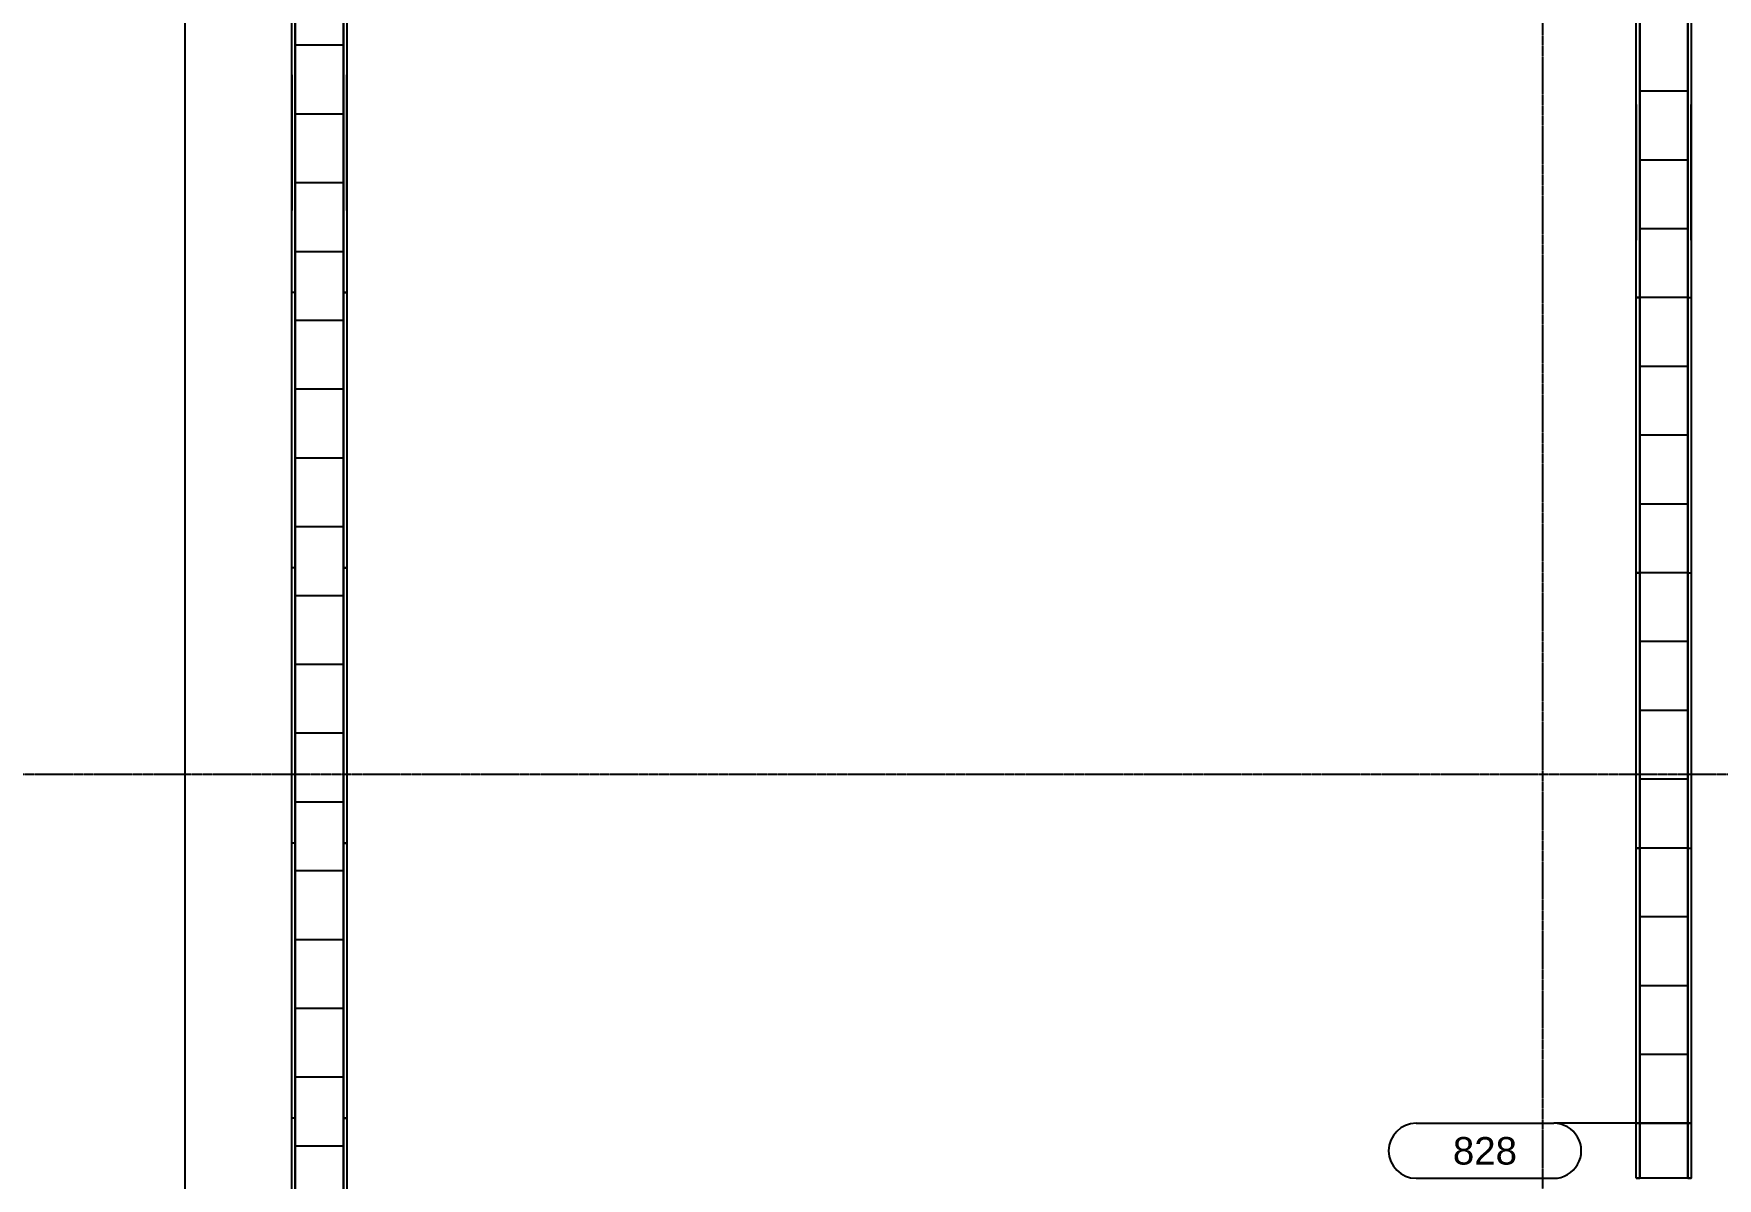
# Model space of a CAD drawing. Header units: inches. Extents: x -21257 to 11444, y 0 to 8704.
# Drawn here: x 870 to 1604, y 6243 to 6742 of the extents above; entities that cross this region are included whole.
import ezdxf
from ezdxf.enums import TextEntityAlignment as Align

# ---------------------------------------------------------------- set-up
doc = ezdxf.new("R2010")
doc.units = ezdxf.units.IN
doc.header["$MEASUREMENT"] = 0
doc.linetypes.add('CENTER2', pattern=[1.125, 0.75, -0.125, 0.125, -0.125])
for name, color, linetype in [('400-CONV-LAYOUT', 1, 'Continuous'), ('800-CONV-LAYOUT', 54, 'Continuous'), ('800-CONV-NUMBERS', 54, 'Continuous'), ('Bldg_Cline', 8, 'CENTER2'), ('Bldg_Colnum', 8, 'Continuous')]:
    doc.layers.add(name, color=color, linetype=linetype)
doc.styles.get("Standard").update_dxf_attribs({"font": 'helvl.shx'})

# ---------------------------------------------------------------- blocks, each defined once
blk = doc.blocks.new('DCBLOCK')
at = {"linetype": 'Continuous'}
for p, q in [((-0.625, 0), (0, 0)), ((-0.625, -0.25), (0, -0.25))]:
    blk.add_line(p, q, dxfattribs=at)
for centre, start, end in [((-0.625, -0.125), 89.99998, 269.99994), ((0, -0.125), 269.99994, 89.99998)]:
    blk.add_arc(centre, 0.125, start, end)
blk.add_attdef('FORTNAITEM', text='', height=0.125).set_placement((-0.3125, -0.125), align=Align.MIDDLE_CENTER)
at = {"flags": 1}
blk.add_attdef('SERIALNUM', (-0.625, -0.3437), '', height=0.125, dxfattribs=at)
blk = doc.blocks.new('Promise-US15-100330-00-10-003 Bldg Colums')
at = {"layer": 'Bldg_Cline'}
for p, q in [((600, 7193.33), (600, 9.33)), ((-389.27, 5904), (72, 5904)), ((72, 5904), (6000, 5904))]:
    blk.add_line(p, q, dxfattribs=at)
at = {"layer": 'Bldg_Colnum'}
blk.add_line((8, 7709.88), (8, 8), dxfattribs=at)

msp = doc.modelspace()

# ---------------------------------------------------------------- linework, layer by layer
at = {"layer": '400-CONV-LAYOUT', "linetype": 'Continuous'}
for p, q in [((984.22, 6737.42, 330), (1005.22, 6737.42, 330)), ((984.22, 6707.42, 330), (1005.22, 6707.42, 330)), ((984.22, 6677.42, 330), (1005.22, 6677.42, 330)), ((984.22, 6647.42, 330), (1005.22, 6647.42, 330)), ((984.22, 6629.42, 330), (982.72, 6629.42, 330)), ((984.22, 6629.42, 323.5), (982.72, 6629.42, 323.5)), ((984.22, 6629.42, 330), (984.22, 6629.42, 323.5)), ((1006.72, 6629.42, 330), (1005.22, 6629.42, 330)), ((1005.22, 6629.42, 330), (1005.22, 6629.42, 323.5)), ((1005.22, 6629.42, 323.5), (1006.72, 6629.42, 323.5)), ((984.22, 6617.42, 330), (1005.22, 6617.42, 330)), ((984.22, 6587.42, 330), (1005.22, 6587.42, 330)), ((984.22, 6557.42, 330), (1005.22, 6557.42, 330)), ((984.22, 6527.42, 330), (1005.22, 6527.42, 330)), ((984.22, 6509.42, 330), (982.72, 6509.42, 330)), ((984.22, 6509.42, 323.5), (982.72, 6509.42, 323.5)), ((984.22, 6509.42, 330), (984.22, 6509.42, 323.5)), ((1006.72, 6509.42, 330), (1005.22, 6509.42, 330)), ((1005.22, 6509.42, 330), (1005.22, 6509.42, 323.5)), ((1005.22, 6509.42, 323.5), (1006.72, 6509.42, 323.5)), ((984.22, 6497.42, 330), (1005.22, 6497.42, 330)), ((984.22, 6467.42, 330), (1005.22, 6467.42, 330)), ((984.22, 6437.42, 330), (1005.22, 6437.42, 330)), ((984.22, 6407.42, 330), (1005.22, 6407.42, 330)), ((984.22, 6389.42, 330), (982.72, 6389.42, 330)), ((984.22, 6389.42, 323.5), (982.72, 6389.42, 323.5)), ((984.22, 6389.42, 330), (984.22, 6389.42, 323.5)), ((1006.72, 6389.42, 330), (1005.22, 6389.42, 330)), ((1005.22, 6389.42, 330), (1005.22, 6389.42, 323.5)), ((1005.22, 6389.42, 323.5), (1006.72, 6389.42, 323.5)), ((984.22, 6377.42, 330), (1005.22, 6377.42, 330)), ((984.22, 6347.42, 330), (1005.22, 6347.42, 330)), ((984.22, 6317.42, 330), (1005.22, 6317.42, 330)), ((984.22, 6287.42, 330), (1005.22, 6287.42, 330)), ((984.22, 6269.42, 330), (982.72, 6269.42, 330)), ((984.22, 6269.42, 323.5), (982.72, 6269.42, 323.5)), ((984.22, 6269.42, 330), (984.22, 6269.42, 323.5)), ((1006.72, 6269.42, 330), (1005.22, 6269.42, 330)), ((1005.22, 6269.42, 330), (1005.22, 6269.42, 323.5)), ((1005.22, 6269.42, 323.5), (1006.72, 6269.42, 323.5)), ((984.22, 6257.42, 330), (1005.22, 6257.42, 330))]:
    msp.add_line(p, q, dxfattribs=at)
at = {"layer": '400-CONV-LAYOUT'}
for points in [[(984.22, 7229.42, 323.5), (984.22, 5957.42, 323.5), (982.72, 5957.42, 323.5), (982.72, 7229.42, 323.5)], [(984.22, 7229.42, 330), (984.22, 5957.42, 330), (982.72, 5957.42, 330), (982.72, 7229.42, 330)], [(1005.22, 7229.42, 330), (1005.22, 5957.42, 330), (984.22, 5957.42, 330), (984.22, 7229.42, 330)], [(984.22, 7229.42, 330), (984.22, 5957.42, 330), (984.22, 5957.42, 323.5), (984.22, 7229.42, 323.5)], [(1005.22, 7229.42, 330), (1005.22, 5957.42, 330), (1005.22, 5957.42, 323.5), (1005.22, 7229.42, 323.5)], [(1006.72, 7229.42, 323.5), (1006.72, 5957.42, 323.5), (1005.22, 5957.42, 323.5), (1005.22, 7229.42, 323.5)], [(1006.72, 7229.42, 330), (1006.72, 5957.42, 330), (1005.22, 5957.42, 330), (1005.22, 7229.42, 330)], [(982.72, 6703.42, 323.5), (982.72, 6703.42, 311.18), (982.72, 6724.42, 323.5), (982.72, 6703.42, 323.5)], [(1006.72, 6703.42, 323.5), (1006.72, 6703.42, 311.18), (1006.72, 6724.42, 323.5), (1006.72, 6703.42, 323.5)], [(982.72, 6665.17, 323.5), (982.72, 6665.17, 311.18), (982.72, 6703.42, 311.18), (982.72, 6703.42, 323.5)], [(1006.72, 6665.17, 323.5), (1006.72, 6665.17, 311.18), (1006.72, 6703.42, 311.18), (1006.72, 6703.42, 323.5)]]:
    msp.add_3dface(points, dxfattribs=at)
at = {"layer": '800-CONV-LAYOUT', "linetype": 'Continuous'}
for p, q in [((1591.5, 6717.23, 330), (1570.5, 6717.23, 330)), ((1591.5, 6687.23, 330), (1570.5, 6687.23, 330)), ((1591.5, 6657.23, 330), (1570.5, 6657.23, 330)), ((1569, 6627.23, 330), (1570.5, 6627.23, 330)), ((1570.5, 6627.23, 323.5), (1569, 6627.23, 323.5)), ((1570.5, 6627.23, 330), (1570.5, 6627.23, 323.5)), ((1591.5, 6627.23, 330), (1570.5, 6627.23, 330)), ((1591.5, 6627.23, 330), (1593, 6627.23, 330)), ((1591.5, 6627.23, 330), (1591.5, 6627.23, 323.5)), ((1591.5, 6627.23, 323.5), (1593, 6627.23, 323.5)), ((1591.5, 6597.23, 330), (1570.5, 6597.23, 330)), ((1591.5, 6567.23, 330), (1570.5, 6567.23, 330)), ((1591.5, 6537.23, 330), (1570.5, 6537.23, 330)), ((1569, 6507.23, 330), (1570.5, 6507.23, 330)), ((1570.5, 6507.23, 323.5), (1569, 6507.23, 323.5)), ((1570.5, 6507.23, 330), (1570.5, 6507.23, 323.5)), ((1591.5, 6507.23, 330), (1570.5, 6507.23, 330)), ((1591.5, 6507.23, 330), (1593, 6507.23, 330)), ((1591.5, 6507.23, 330), (1591.5, 6507.23, 323.5)), ((1591.5, 6507.23, 323.5), (1593, 6507.23, 323.5)), ((1591.5, 6477.23, 330), (1570.5, 6477.23, 330)), ((1591.5, 6447.23, 330), (1570.5, 6447.23, 330)), ((1591.5, 6417.23, 330), (1570.5, 6417.23, 330)), ((1570.5, 6387.23, 323.5), (1569, 6387.23, 323.5)), ((1569, 6387.23, 330), (1570.5, 6387.23, 330)), ((1591.5, 6387.23, 330), (1570.5, 6387.23, 330)), ((1570.5, 6387.23, 330), (1570.5, 6387.23, 323.5)), ((1591.5, 6387.23, 323.5), (1593, 6387.23, 323.5)), ((1591.5, 6387.23, 330), (1591.5, 6387.23, 323.5)), ((1591.5, 6387.23, 330), (1593, 6387.23, 330)), ((1591.5, 6357.23, 330), (1570.5, 6357.23, 330)), ((1591.5, 6327.23, 330), (1570.5, 6327.23, 330)), ((1591.5, 6297.23, 330), (1570.5, 6297.23, 330)), ((1570.5, 6267.23, 323.5), (1569, 6267.23, 323.5)), ((1569, 6267.23, 330), (1570.5, 6267.23, 330)), ((1569, 6267.23, 323.5), (1570.5, 6267.23, 323.5)), ((1569, 6267.23, 330), (1570.5, 6267.23, 330)), ((1570.5, 6267.23, 330), (1570.5, 6267.23, 323.5)), ((1570.5, 6267.23, 323.5), (1570.5, 6267.23, 330)), ((1591.5, 6267.23, 323.5), (1593, 6267.23, 323.5)), ((1591.5, 6267.23, 330), (1591.5, 6267.23, 323.5)), ((1591.5, 6267.23, 330), (1593, 6267.23, 330)), ((1591.5, 6267.23, 323.5), (1593, 6267.23, 323.5)), ((1591.5, 6267.23, 330), (1591.5, 6267.23, 323.5)), ((1593, 6267.23, 330), (1591.5, 6267.23, 330)), ((1570.5, 6243.23, 323.5), (1569, 6243.23, 323.5)), ((1569, 6243.23, 330), (1570.5, 6243.23, 330)), ((1570.5, 6243.23, 330), (1570.5, 6243.23, 323.5)), ((1591.5, 6243.23, 323.5), (1593, 6243.23, 323.5)), ((1591.5, 6243.23, 330), (1591.5, 6243.23, 323.5)), ((1591.5, 6243.23, 330), (1593, 6243.23, 330))]:
    msp.add_line(p, q, dxfattribs=at)
at = {"layer": '800-CONV-LAYOUT'}
for points in [[(1569, 6267.23, 323.5), (1569, 7287.23, 323.5), (1570.5, 7287.23, 323.5), (1570.5, 6267.23, 323.5)], [(1569, 6267.23, 330), (1569, 7287.23, 330), (1570.5, 7287.23, 330), (1570.5, 6267.23, 330)], [(1570.5, 6267.23, 330), (1570.5, 7287.23, 330), (1591.5, 7287.23, 330), (1591.5, 6267.23, 330)], [(1570.5, 6267.23, 330), (1570.5, 7287.23, 330), (1570.5, 7287.23, 323.5), (1570.5, 6267.23, 323.5)], [(1591.5, 6267.23, 330), (1591.5, 7287.23, 330), (1591.5, 7287.23, 323.5), (1591.5, 6267.23, 323.5)], [(1591.5, 6267.23, 323.5), (1591.5, 7287.23, 323.5), (1593, 7287.23, 323.5), (1593, 6267.23, 323.5)], [(1591.5, 6267.23, 330), (1591.5, 7287.23, 330), (1593, 7287.23, 330), (1593, 6267.23, 330)], [(1569, 6711.48, 323.5), (1569, 6711.48, 311.18), (1569, 6673.23, 311.18), (1569, 6673.23, 323.5)], [(1593, 6711.48, 323.5), (1593, 6711.48, 311.18), (1593, 6673.23, 311.18), (1593, 6673.23, 323.5)], [(1569, 6673.23, 323.5), (1569, 6673.23, 311.18), (1569, 6652.23, 323.5), (1569, 6673.23, 323.5)], [(1593, 6673.23, 323.5), (1593, 6673.23, 311.18), (1593, 6652.23, 323.5), (1593, 6673.23, 323.5)], [(1569, 6243.23, 323.5), (1569, 6267.23, 323.5), (1570.5, 6267.23, 323.5), (1570.5, 6243.23, 323.5)], [(1569, 6243.23, 330), (1569, 6267.23, 330), (1570.5, 6267.23, 330), (1570.5, 6243.23, 330)], [(1570.5, 6243.23, 330), (1570.5, 6267.23, 330), (1591.5, 6267.23, 330), (1591.5, 6243.23, 330)], [(1570.5, 6243.23, 330), (1570.5, 6267.23, 330), (1570.5, 6267.23, 323.5), (1570.5, 6243.23, 323.5)], [(1591.5, 6243.23, 330), (1591.5, 6267.23, 330), (1591.5, 6267.23, 323.5), (1591.5, 6243.23, 323.5)], [(1591.5, 6243.23, 323.5), (1591.5, 6267.23, 323.5), (1593, 6267.23, 323.5), (1593, 6243.23, 323.5)], [(1591.5, 6243.23, 330), (1591.5, 6267.23, 330), (1593, 6267.23, 330), (1593, 6243.23, 330)]]:
    msp.add_3dface(points, dxfattribs=at)
at = {"layer": '800-CONV-NUMBERS', "linetype": 'Continuous'}
msp.add_line((1581, 6267.23, 330), (1533, 6267.23, 360), dxfattribs=at)

# ---------------------------------------------------------------- block references
msp.add_blockref('Promise-US15-100330-00-10-003 Bldg Colums', (928.05, 515.51))
at = {"layer": '800-CONV-NUMBERS', "xscale": 96, "yscale": 96, "zscale": 96}
msp.add_blockref('DCBLOCK', (1533, 6267.23, 360), dxfattribs=at).add_auto_attribs({'FORTNAITEM': '828'})

doc.saveas('drawing.dxf')
